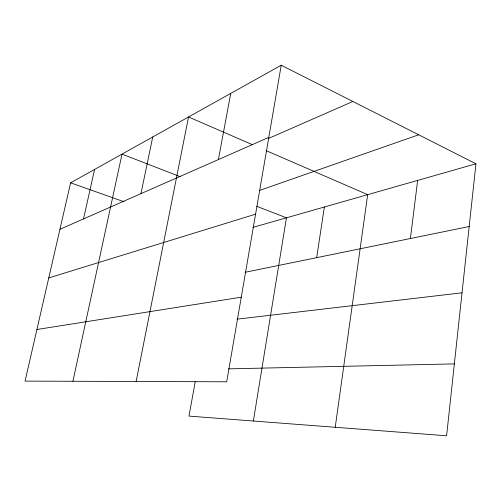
<?xml version="1.0" encoding="UTF-8"?>
<svg xmlns="http://www.w3.org/2000/svg" width="501" height="501" viewBox="0 0 501 501"><rect width="100%" height="100%" fill="white"/><g stroke="black" fill="none" stroke-linecap="round" stroke-linejoin="round"><path stroke-width="0.75" d="M281.236 65.218L226.702 381.793L25.05 381.111L70.616 182.821L281.236 65.218L475.95 163.789L446.598 435.782L188.983 416.099L195.215 381.749M410.388 238.526L417.652 180.41M335.225 427.278L367.678 194.657L266.225 150.669M316.663 257.671L324.36 207.007M253.362 421.022L286.459 217.816L256.8 206.331M218.398 159.562L230.736 93.418M136.134 381.486L188.533 116.984L252.667 144.789M140.963 193.643L152.742 136.967M72.908 381.267L122.006 154.126L180.097 176.628M83.51 218.924L94.57 169.451M59.938 229.301L268.805 137.374M268.317 138.552L352.879 101.484M259.355 190.512L418.673 134.794M48.76 277.923L255.573 214.177M252.798 227.41L475.95 163.789M245.083 272.287L469.18 226.521M36.905 329.514L241.275 297.187M236.998 319.175L462.028 292.803M228.45 368.855L454.351 363.895M70.616 182.821L124.098 201.771"/></g></svg>
